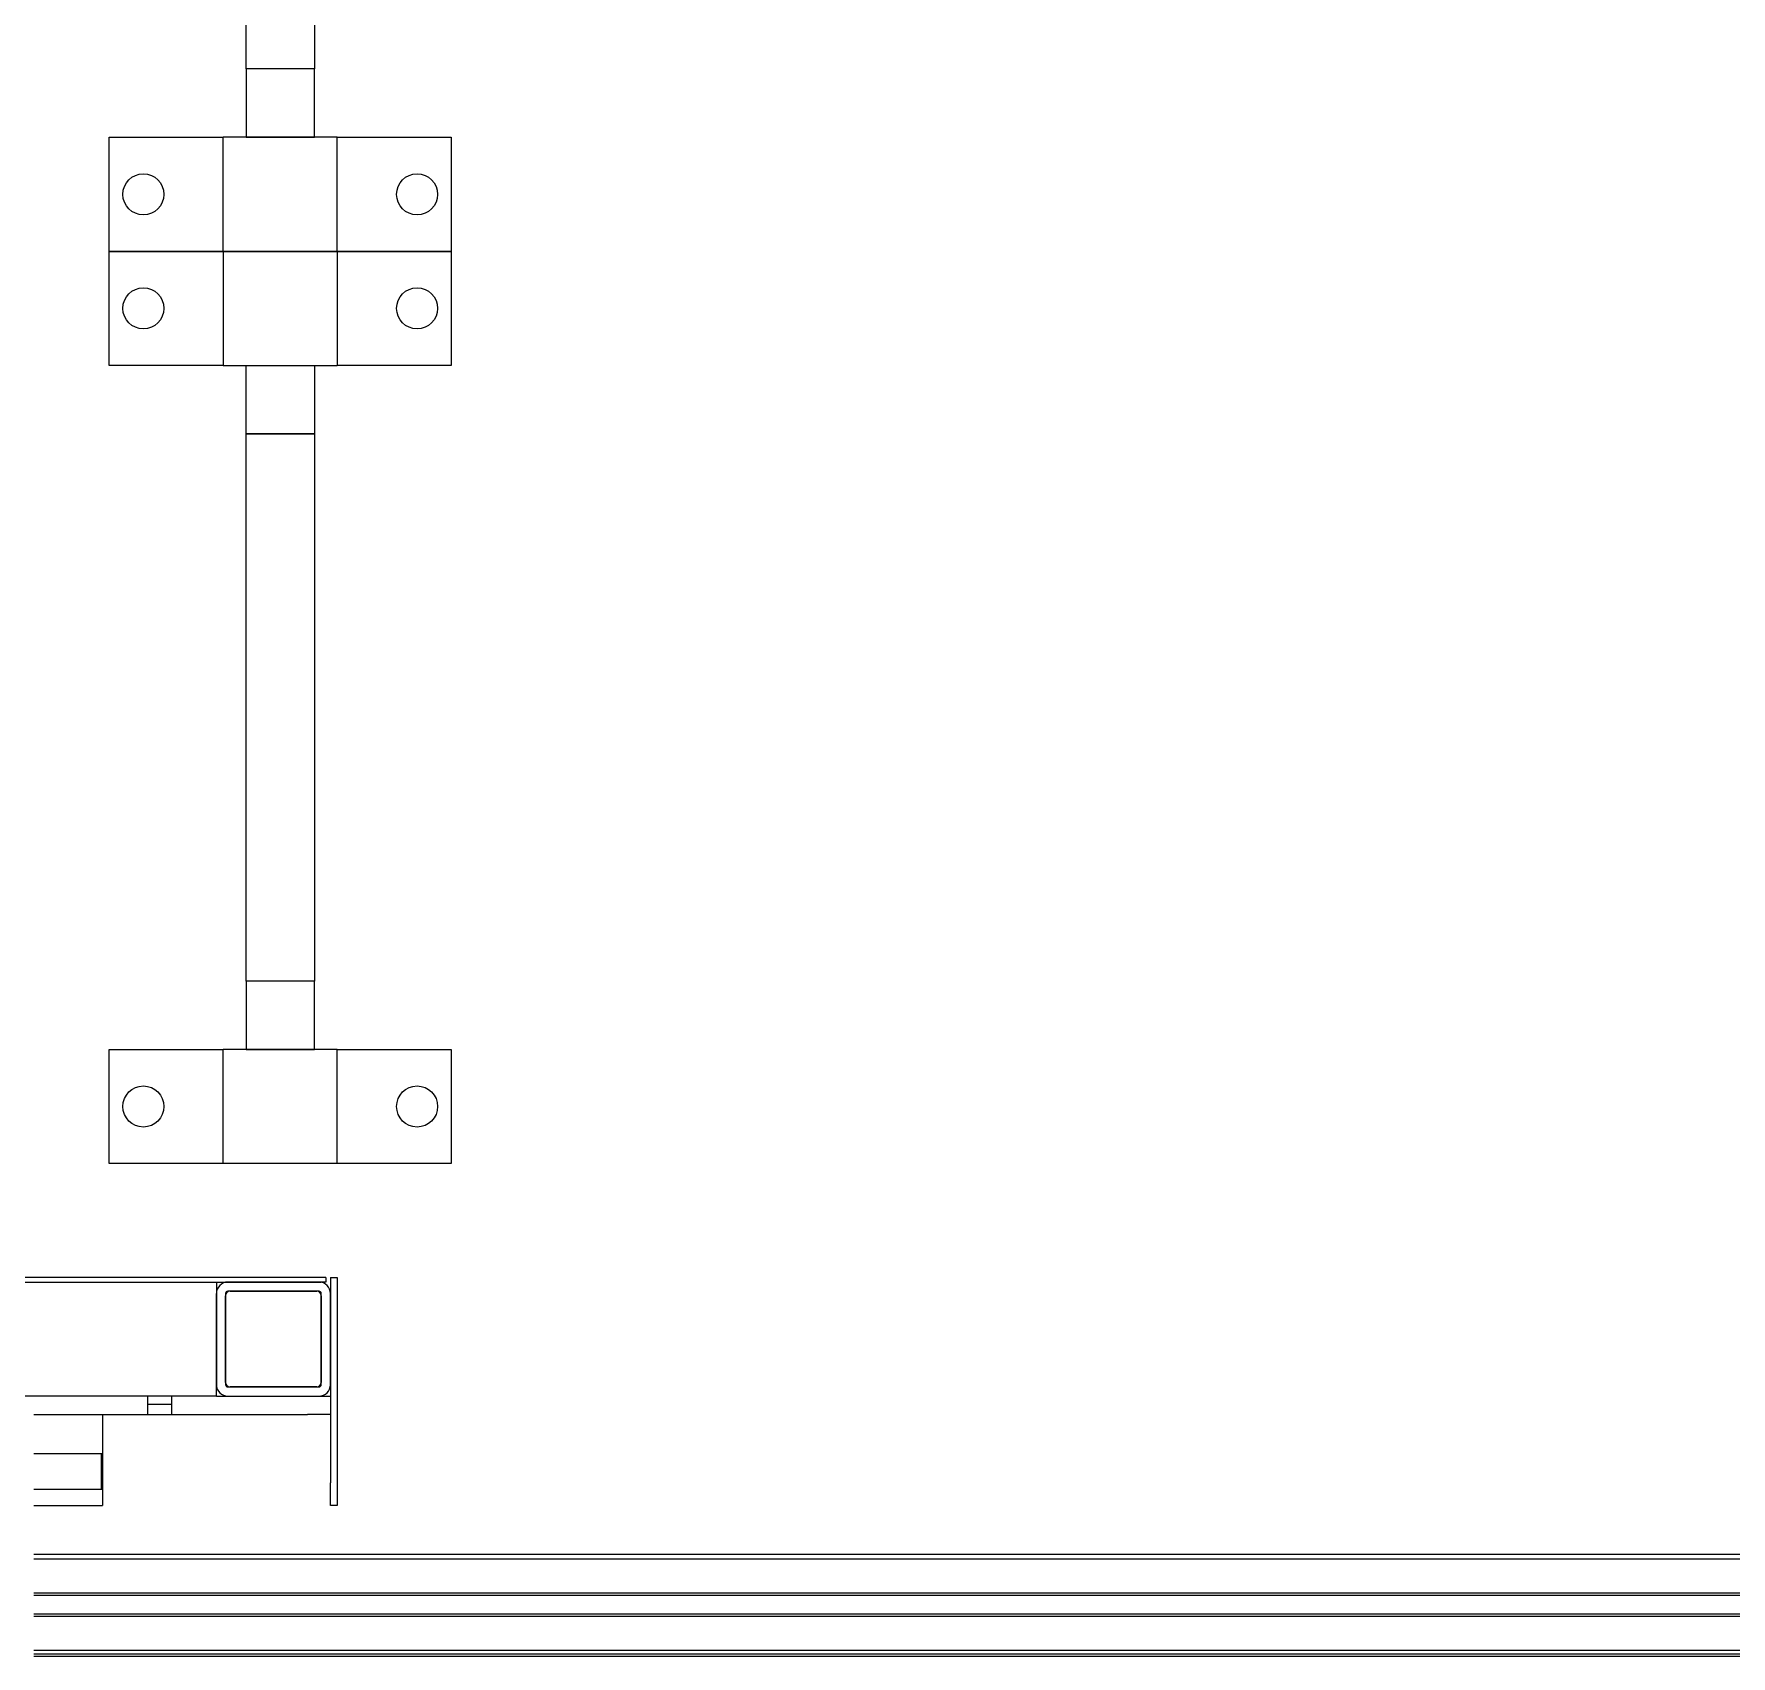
# Model space of a CAD drawing. Header units: millimetres. Extents: x 0 to 1189, y 0 to 841.
# Drawn here: x 307.11 to 356.72, y 290.44 to 337.86 of the extents above; entities that cross this region are included whole.
import ezdxf

# ---------------------------------------------------------------- set-up
doc = ezdxf.new("R2010")
doc.units = ezdxf.units.MM
doc.layers.add('1', color=7, linetype='CONTINUOUS', true_color=0xffffff)
doc.layers.add('11', color=7, linetype='CONTINUOUS', true_color=0xffffff)

msp = doc.modelspace()

# ---------------------------------------------------------------- linework, layer by layer
at = {"layer": '1', "color": 252, "linetype": 'Continuous'}
for p, q in [((313.31, 336.839), (313.31, 406.172)), ((315.31, 406.172), (315.31, 336.839)), ((315.31, 336.839), (313.31, 336.839)), ((313.31, 336.839), (313.31, 334.839)), ((315.31, 336.839), (313.31, 336.839)), ((315.31, 334.839), (315.31, 336.839)), ((309.31, 331.505), (309.31, 334.839)), ((309.31, 334.839), (312.643, 334.839)), ((315.977, 334.839), (312.643, 334.839)), ((312.643, 331.505), (312.643, 334.839)), ((313.31, 334.839), (315.31, 334.839)), ((315.977, 331.505), (315.977, 334.839)), ((315.977, 334.839), (319.31, 334.839)), ((319.31, 334.839), (319.31, 331.505)), ((312.643, 331.505), (309.31, 331.505)), ((309.31, 331.505), (312.643, 331.505)), ((309.31, 328.172), (309.31, 331.505)), ((315.977, 331.505), (312.643, 331.505)), ((312.643, 331.505), (312.643, 328.172)), ((312.643, 331.505), (315.977, 331.505)), ((315.977, 331.505), (315.977, 328.172)), ((319.31, 331.505), (315.977, 331.505)), ((315.977, 331.505), (319.31, 331.505)), ((319.31, 331.505), (319.31, 328.172)), ((312.643, 328.172), (309.31, 328.172)), ((312.643, 328.172), (315.977, 328.172)), ((313.31, 326.172), (313.31, 328.172)), ((313.31, 328.172), (315.31, 328.172)), ((315.31, 328.172), (315.31, 326.172)), ((319.31, 328.172), (315.977, 328.172)), ((313.31, 326.172), (315.31, 326.172)), ((313.31, 310.172), (313.31, 326.172)), ((315.31, 326.172), (313.31, 326.172)), ((315.31, 326.172), (315.31, 310.172)), ((315.31, 310.172), (313.31, 310.172)), ((315.31, 310.172), (313.31, 310.172)), ((313.31, 310.172), (313.31, 308.172)), ((315.31, 308.172), (315.31, 310.172)), ((309.31, 304.839), (309.31, 308.172)), ((309.31, 308.172), (312.643, 308.172)), ((315.977, 308.172), (312.643, 308.172)), ((312.643, 304.839), (312.643, 308.172)), ((313.31, 308.172), (315.31, 308.172)), ((315.977, 308.172), (319.31, 308.172)), ((315.977, 304.839), (315.977, 308.172)), ((319.31, 308.172), (319.31, 304.839)), ((312.643, 304.839), (309.31, 304.839)), ((315.977, 304.839), (312.643, 304.839)), ((319.31, 304.839), (315.977, 304.839)), ((315.51, 301.505), (270.843, 301.505)), ((270.843, 301.372), (315.51, 301.372)), ((312.443, 301.372), (312.443, 301.039)), ((315.443, 301.372), (312.777, 301.372)), ((315.643, 301.505), (315.51, 301.505)), ((315.643, 301.372), (315.51, 301.372)), ((315.643, 301.505), (315.643, 301.372)), ((315.777, 301.505), (315.977, 301.505)), ((315.777, 301.505), (315.777, 300.839)), ((315.977, 301.505), (315.977, 300.839)), ((312.443, 298.372), (312.443, 301.039)), ((312.443, 301.039), (312.443, 298.372)), ((312.71, 301.039), (312.71, 298.372)), ((312.71, 298.439), (312.71, 300.972)), ((315.443, 301.105), (312.777, 301.105)), ((312.843, 301.105), (315.377, 301.105)), ((315.51, 298.372), (315.51, 301.039)), ((315.51, 300.972), (315.51, 298.439)), ((315.777, 298.372), (315.777, 301.039)), ((315.777, 300.839), (315.777, 295.505)), ((315.977, 300.839), (315.977, 295.505)), ((312.443, 298.039), (312.443, 298.372)), ((312.777, 298.305), (315.443, 298.305)), ((315.377, 298.305), (312.843, 298.305)), ((312.443, 298.039), (306.775, 298.039)), ((310.427, 298.039), (310.427, 297.505)), ((311.127, 297.796), (310.427, 297.796)), ((311.127, 298.039), (311.127, 297.505)), ((312.443, 298.039), (312.777, 298.039)), ((312.777, 298.039), (315.443, 298.039)), ((315.443, 298.039), (315.777, 298.039)), ((307.11, 297.505), (310.427, 297.505)), ((310.427, 297.505), (311.127, 297.505)), ((311.127, 297.505), (315.11, 297.505)), ((315.777, 297.505), (315.11, 297.505)), ((315.777, 294.839), (315.777, 295.505)), ((315.977, 295.505), (315.977, 294.839)), ((315.977, 294.839), (315.777, 294.839)), ((382.443, 293.405), (307.11, 293.405)), ((379.977, 293.272), (307.11, 293.272)), ((379.977, 292.279), (307.11, 292.279)), ((379.977, 292.212), (307.11, 292.212)), ((379.977, 291.665), (307.11, 291.665)), ((379.977, 291.599), (307.11, 291.599)), ((379.977, 290.605), (307.11, 290.605)), ((307.111, 290.505), (382.594, 290.505)), ((307.111, 290.438), (382.594, 290.438))]:
    msp.add_line(p, q, dxfattribs=at)
for centre in [(310.31, 333.172), (318.31, 333.172), (310.31, 329.839), (318.31, 329.839), (310.31, 306.505), (318.31, 306.505)]:
    msp.add_circle(centre, 0.6, dxfattribs=at)
for centre, radius, start, end in [((312.777, 301.039), 0.333, 90, 180), ((315.443, 301.039), 0.333, 0, 90), ((312.777, 301.039), 0.0667, 90, 180), ((312.843, 300.972), 0.133, 90, 180), ((315.377, 300.972), 0.133, 0, 90), ((315.443, 301.039), 0.0667, 360, 90), ((312.777, 298.372), 0.333, 180, 270), ((312.843, 298.439), 0.133, 180, 270), ((312.777, 298.372), 0.0667, 180, 270), ((315.377, 298.439), 0.133, 270, 0), ((315.443, 298.372), 0.0667, 270, 0), ((315.443, 298.372), 0.333, 270, 0)]:
    msp.add_arc(centre, radius, start, end, dxfattribs=at)
at = {"layer": '11', "color": 252, "linetype": 'Continuous'}
for p, q in [((309.11, 297.505), (309.11, 296.355)), ((309.11, 296.355), (307.108, 296.355)), ((309.077, 296.355), (309.077, 295.322)), ((309.11, 296.339), (309.094, 296.355)), ((309.11, 296.355), (309.11, 296.339)), ((309.11, 296.339), (309.11, 295.339)), ((307.108, 295.322), (309.11, 295.322)), ((309.11, 295.339), (309.094, 295.322)), ((309.11, 295.339), (309.11, 295.322)), ((309.11, 295.322), (309.11, 294.839)), ((307.108, 294.839), (309.11, 294.839))]:
    msp.add_line(p, q, dxfattribs=at)

doc.saveas('drawing.dxf')
